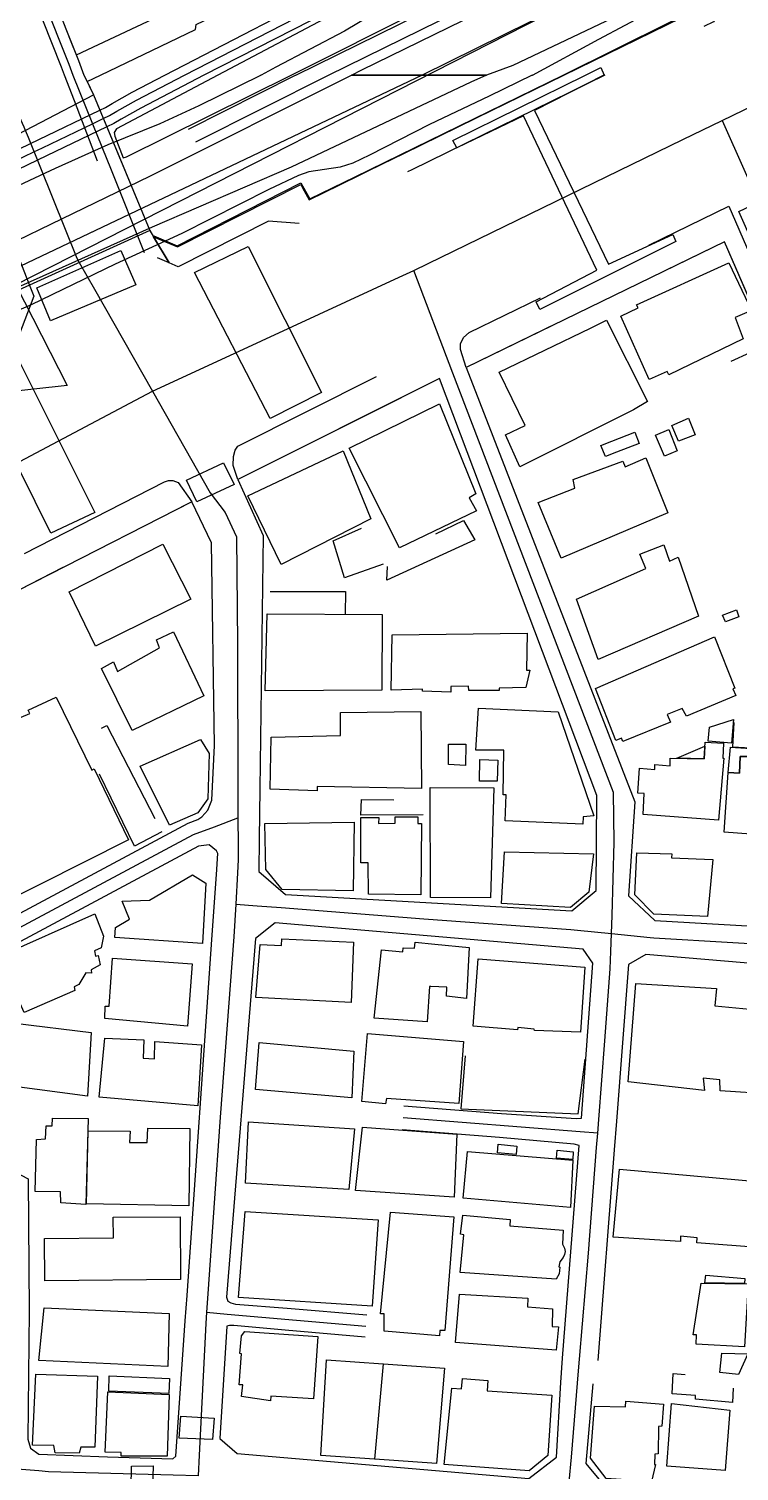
# Model space of a CAD drawing. Header units: millimetres. Extents: x 198785 to 203305, y 542885 to 545889.
# Drawn here: x 199706 to 199824.1, y 544272.1 to 544511.8 of the extents above; entities that cross this region are included whole.
import ezdxf

# ---------------------------------------------------------------- set-up
doc = ezdxf.new("R2010")
doc.units = ezdxf.units.MM
for name, pattern in [('FENCE_25K', [54.3, 28.7, -9.2, -16.4]), ('HIDDEN_BULD_25K', [28.8, 18.4, -10.4]), ('HIDDEN_IN_25K', [56.5, 36.5, -20])]:
    doc.linetypes.add(name, pattern=pattern)
for name, color, linetype in [('A0013114', 253, 'Continuous'), ('A0013117', 253, 'Continuous'), ('A0013118', 253, 'Continuous'), ('A0023214', 253, 'Continuous'), ('A0023217', 253, 'Continuous'), ('A0033324', 253, 'Continuous'), ('A0033327', 253, 'Continuous'), ('A0043325', 253, 'Continuous'), ('A0063321', 253, 'Continuous'), ('A0073340', 253, 'Continuous'), ('B0014111', 253, 'Continuous'), ('B0014112', 253, 'Continuous'), ('B0014113', 253, 'Continuous'), ('B0014116', 253, 'Continuous'), ('B0014118', 253, 'Continuous'), ('B0024120', 253, 'Continuous'), ('C0052211', 253, 'Continuous'), ('C0052212', 253, 'Continuous'), ('E0022115', 253, 'Continuous'), ('E0032111', 253, 'Continuous'), ('E0042326', 253, 'Continuous'), ('F0017111', 253, 'Continuous'), ('F0047224', 253, 'Continuous')]:
    doc.layers.add(name, color=color, linetype=linetype)

# ---------------------------------------------------------------- blocks, each defined once
blk = doc.blocks.new('E0042326')
at = {"layer": 'E0042326'}
for p, q in [((124.24, 18.72), (174.24, -0.03)), ((124.24, -0.03), (124.24, 18.72)), ((-0.76, -0.03), (124.24, -0.03)), ((174.24, -0.03), (124.24, -18.78)), ((124.24, -0.03), (124.24, -18.78))]:
    blk.add_line(p, q, dxfattribs=at)

msp = doc.modelspace()

# ---------------------------------------------------------------- linework, layer by layer
at = {"layer": 'A0013114'}
for points in [[(199646.09, 544677.29), (199714.21, 544506.58), (199715.12, 544504.16)], [(199794.9, 544504.15), (199821.78, 544517.32)], [(199715.12, 544504.16), (199715.12, 544504.16)], [(199715.12, 544504.16), (199715.66, 544503.09), (199716.71, 544500.9), (199726.09, 544478.34), (199726.73, 544477.27), (199730.67, 544475.62), (199751.19, 544485.96), (199752.56, 544483.41), (199760.84, 544487.46), (199766.12, 544490.05), (199794.9, 544504.15)], [(199794.9, 544504.15), (199794.9, 544504.15)], [(199851.38, 544361.29), (199851.74, 544407), (199845.87, 544420.53), (199843.16, 544426.8), (199821.63, 544476.44), (199778.67, 544455.56)], [(199774.22, 544453.71), (199740.73, 544436.92)], [(199733.08, 544433.24), (199614.74, 544372.82)]]:
    msp.add_lwpolyline(points, dxfattribs=at)
at = {"layer": 'A0013117'}
for points in [[(199778.67, 544455.56), (199806.72, 544383.35), (199805.66, 544367.72), (199810.03, 544363.65), (199851.38, 544361.29)], [(199740.73, 544436.92), (199744.96, 544427.62), (199744.4, 544385.53), (199744.29, 544377.22), (199744.21, 544371.78), (199748.62, 544367.97), (199796.26, 544365.24), (199800.31, 544368.66), (199800.38, 544384.43), (199774.22, 544453.71)], [(199675.73, 544349.48), (199732.47, 544379.85), (199734.05, 544380.44), (199734.76, 544380.89), (199735.73, 544381.96), (199736.42, 544383.64), (199736.84, 544392.73), (199736.37, 544426.44), (199733.08, 544433.24)], [(199661.39, 544354.76), (199660.85, 544328.44), (199661.65, 544327.5), (199662.59, 544327.08), (199677.88, 544327.07), (199694.03, 544326.9), (199705.85, 544320.69), (199706.06, 544298.74), (199705.79, 544277.44), (199706.26, 544275.96), (199707.65, 544274.96), (199719.05, 544274.52), (199729.94, 544274.17), (199730.42, 544274.62), (199731.98, 544297.09), (199732.28, 544301.31), (199736.46, 544361.24), (199737.16, 544371.31), (199737.4, 544374.77), (199737.18, 544375.23), (199735.98, 544376.21), (199734.21, 544376.01), (199678.06, 544345.96)], [(199768.33, 544332.85), (199784.53, 544331.58), (199796.96, 544330.74), (199797.87, 544330.81), (199799.72, 544356.54), (199798.11, 544358.9), (199746.91, 544363.25), (199743.67, 544360.65), (199738.83, 544301.06), (199739.05, 544300.37), (199739.54, 544300.12), (199740.33, 544299.89), (199748.92, 544299.23), (199762.17, 544298.09)], [(199851.03, 544354.38), (199808.52, 544357.99), (199805.67, 544356.34), (199803.65, 544330.29), (199803.27, 544325.52), (199800.55, 544290.51)], [(199761.86, 544294.4), (199748.6, 544295.54), (199740.08, 544296.36), (199739.36, 544296.35), (199738.88, 544296.21), (199737.72, 544277.54), (199740.59, 544275.07), (199789.09, 544270.93), (199793.71, 544274.47), (199794.43, 544286.88), (199794.67, 544290.92), (199797.44, 544326.27), (199796.63, 544326.47), (199784.22, 544327.59), (199768.02, 544328.86)], [(199799.71, 544286.65), (199798.59, 544273.42), (199801.55, 544269.82), (199845.59, 544265.59)]]:
    msp.add_lwpolyline(points, dxfattribs=at)
at = {"layer": 'A0013118'}
for points in [[(199750.34, 544504.16), (199791.59, 544524.49), (199807.97, 544533), (199812.28, 544535.81), (199816, 544538.05), (199823.12, 544541.07), (199828.5, 544543.22), (199865.86, 544561.82), (199885.56, 544571.54), (199907.57, 544582.12), (199938.73, 544597.92), (199971.52, 544614.32), (200000, 544628.6)], [(199755.78, 544504.16), (199792.68, 544522.34), (199809.19, 544530.92), (199813.56, 544533.77), (199817.09, 544535.9), (199824.04, 544538.85), (199829.48, 544541.02), (199866.93, 544559.67), (199886.61, 544569.38), (199908.64, 544579.96), (199939.81, 544595.77), (199972.6, 544612.16), (200000, 544625.91)], [(199728.6, 544504.16), (199728.61, 544504.16), (199728.61, 544504.16), (199759.65, 544520.29), (199789.81, 544536.3), (199795.13, 544540.89), (199795.72, 544541.73), (199798.03, 544546.7), (199799.96, 544548.02), (199801.2, 544549.58), (199802.63, 544552.31)], [(199798.03, 544546.7), (199777.29, 544537.95), (199754.52, 544526.97), (199733.91, 544516.93), (199713.85, 544507.48)], [(199808.48, 544543.83), (199803.51, 544543.63), (199794.53, 544534.78), (199777.54, 544525.58), (199752.81, 544513.18), (199735.09, 544504.16), (199735.08, 544504.16), (199735.08, 544504.16)], [(199717.89, 544504.16), (199733.7, 544511.75), (199733.77, 544512.59), (199777.58, 544533.51), (199794.71, 544541.94), (199795.42, 544542.04), (199795.72, 544541.73)], [(199735.08, 544504.16), (199724.6, 544498.68), (199721.35, 544496.85), (199720.11, 544496.12), (199718.94, 544495.55), (199708.93, 544490.73), (199697.73, 544485.38), (199695.77, 544484.65), (199688.41, 544481.92), (199679.23, 544478.54), (199648.18, 544467.19), (199647.42, 544467), (199646.19, 544466.62), (199644.57, 544466.27), (199641.85, 544466.12), (199638.86, 544465.67), (199634.09, 544464.76)], [(199645.55, 544470.19), (199645.67, 544469.92), (199646.61, 544469.88), (199647.29, 544470.06), (199678.19, 544481.36), (199687.37, 544484.74), (199694.68, 544487.45), (199696.56, 544488.15), (199707.63, 544493.44), (199717.78, 544498.33), (199718.7, 544498.77), (199719.85, 544499.45), (199723.17, 544501.32), (199728.6, 544504.16)], [(199715.66, 544503.09), (199717.88, 544504.16), (199717.88, 544504.16)], [(199717.88, 544504.16), (199717.89, 544504.16)], [(199732.54, 544495.17), (199750.33, 544504.16)], [(199733.76, 544493.06), (199755.78, 544504.16), (199755.78, 544504.16)], [(199750.33, 544504.15), (199750.33, 544504.15), (199750.34, 544504.16)], [(199755.78, 544504.15), (199755.78, 544504.16)], [(199829.01, 544459.41), (199822.67, 544456.54)]]:
    msp.add_lwpolyline(points, dxfattribs=at)
at = {"layer": 'A0023214'}
for points in [[(199700.03, 544504.16), (199703.93, 544497.98), (199704.37, 544497.29), (199705.14, 544495.56), (199705.38, 544494.98), (199705.86, 544493.84), (199713.95, 544473.75), (199714.37, 544473.01), (199716.88, 544468.6), (199726.53, 544451.62)], [(199821.21, 544496.61), (199828.41, 544500.12), (199832.26, 544502), (199836.66, 544504.15), (199836.66, 544504.15)], [(199726.53, 544451.62), (199735.8, 544455.9), (199767.54, 544470.56), (199769.96, 544471.68), (199772.38, 544472.86), (199814.68, 544493.43), (199821.21, 544496.61)], [(199821.21, 544496.61), (199828.87, 544479.43)], [(199497.67, 544337.04), (199526.87, 544350.77), (199566.86, 544370.28), (199570.79, 544372.19), (199574.03, 544373.79), (199602.18, 544387.6), (199604.54, 544388.76), (199607.09, 544390.03), (199658.86, 544415.79), (199717.24, 544446.71), (199726.53, 544451.62)]]:
    msp.add_lwpolyline(points, dxfattribs=at)
at = {"layer": 'A0023217'}
for points in [[(199802.82, 544361.49), (199802.92, 544364.47), (199803.3, 544376.64), (199803.14, 544384.93), (199776.45, 544454.63), (199769.96, 544471.68)], [(199726.53, 544451.62), (199736.15, 544434.71), (199738.6, 544431.46), (199740.49, 544427.41), (199740.66, 544409.64), (199740.7, 544384.65), (199740.7, 544380.7)], [(199676.9, 544347.72), (199733.34, 544377.93), (199736.82, 544379.24), (199740.7, 544380.7)], [(199740.7, 544380.7), (199740.76, 544376.23), (199740.79, 544373.73), (199740.66, 544371.55), (199740.37, 544366.35)], [(199740.37, 544366.35), (199740.05, 544360.95), (199737.8, 544330.95), (199735.67, 544300.84), (199735.51, 544298.55)], [(199740.37, 544366.35), (199743.93, 544366.09), (199747.92, 544365.79), (199771.63, 544363.91), (199796.05, 544362.16), (199797.19, 544362.05), (199802.82, 544361.49)], [(199800.54, 544328.32), (199800.72, 544330.56), (199801.74, 544343.63), (199802.63, 544355.59), (199802.73, 544358.5), (199802.82, 544361.49)], [(199802.82, 544361.49), (199809.28, 544360.84), (199809.88, 544360.78), (199849.27, 544358.42), (199851.23, 544358.26), (199858.63, 544357.65), (199865.84, 544357.06), (199868.18, 544356.86), (199912.59, 544353.58), (199918.24, 544353.31)], [(199800.54, 544328.32), (199797.65, 544328.54), (199768.18, 544330.85)], [(199795.46, 544266.99), (199795.79, 544270.33), (199796.19, 544274.44), (199797.2, 544286.76), (199797.37, 544288.79), (199797.53, 544290.72), (199798.99, 544308.37), (199800.35, 544325.9), (199800.54, 544328.32)], [(199735.51, 544298.55), (199735.41, 544296.65), (199734.3, 544274.8), (199734.13, 544271.34)], [(199735.51, 544298.55), (199738.96, 544298.24), (199762.01, 544296.24)], [(199734.13, 544271.34), (199729.95, 544271.46), (199709.27, 544272.04), (199707.67, 544272.17), (199703.33, 544272.52)]]:
    msp.add_lwpolyline(points, dxfattribs=at)
at = {"layer": 'A0033324', "linetype": 'HIDDEN_IN_25K', "flags": 128}
for points in [[(199711.91, 544504.16), (199711.42, 544505.5), (199643.19, 544676.46), (199640.4, 544692.22), (199634.18, 544707.45), (199632.19, 544711.47), (199631.93, 544714.48), (199633.79, 544718.1), (199633.63, 544717.09), (199634.89, 544712.8), (199636.91, 544708.68), (199643.3, 544693.06), (199646.09, 544677.29), (199714.21, 544506.58), (199715.12, 544504.16), (199715.12, 544504.16)], [(199794.9, 544504.15), (199794.9, 544504.15), (199800.74, 544507.01), (199817.98, 544515.46), (199821.78, 544517.32), (199821.54, 544516.51), (199821.46, 544516.17), (199821.42, 544515.91), (199820.97, 544514.97), (199819.77, 544513), (199801.71, 544504.15), (199801.71, 544504.15)], [(199715.12, 544504.16), (199715.66, 544503.09), (199716.01, 544502.36), (199716.71, 544500.9), (199717.78, 544498.33), (199718.94, 544495.55), (199726.09, 544478.34), (199726.73, 544477.27), (199729.32, 544472.93), (199723.1, 544475.54), (199722.51, 544476.53), (199713.56, 544499.87), (199711.91, 544504.16), (199711.91, 544504.16)], [(199801.71, 544504.15), (199769.64, 544488.43), (199763.5, 544485.43), (199758.99, 544483.22), (199751.29, 544479.44), (199745.8, 544479.87), (199730.78, 544472.31), (199729.32, 544472.93), (199726.73, 544477.27), (199730.67, 544475.62), (199732.71, 544476.65), (199751.19, 544485.96), (199752.56, 544483.41), (199757.67, 544485.91), (199758.69, 544486.41), (199762.95, 544488.5), (199768.32, 544491.13), (199794.9, 544504.15)], [(199502.04, 544355.17), (199499.98, 544354.79), (199498.65, 544354.79), (199495.9, 544355.61), (199497.13, 544356.09), (199544.59, 544379.61), (199583.02, 544398.48), (199616.76, 544415.12), (199667.44, 544440.42), (199666.3, 544443.08), (199701, 544460.52), (199703.08, 544466.02), (199702.44, 544467.59), (199695.77, 544484.65), (199697.73, 544485.38), (199699.44, 544486.2), (199699.82, 544485.27), (199706.15, 544469.08), (199706.83, 544467.43), (199703.39, 544458.37), (199674.14, 544443.62), (199671.31, 544439), (199618.09, 544412.44), (199584.34, 544395.79), (199545.91, 544376.92), (199502.04, 544355.17)], [(199822.33, 544482.35), (199854.75, 544407.62), (199854.39, 544362.86), (199854.14, 544361.81), (199853.56, 544361.44), (199851.38, 544361.29), (199851.74, 544407), (199821.63, 544476.44), (199778.67, 544455.56), (199777.75, 544458.53), (199777.75, 544459.51), (199778.24, 544460.54), (199779.15, 544461.35), (199822.33, 544482.35)], [(199745.05, 544439.08), (199740.73, 544436.92), (199739.94, 544439.28), (199739.98, 544440.79), (199740.29, 544441.82), (199740.72, 544442.5), (199769.83, 544457.1), (199770.34, 544457.25), (199770.96, 544457.28), (199771.74, 544457.08), (199774.22, 544453.71), (199745.05, 544439.08)], [(199619.25, 544375.12), (199614.74, 544372.82), (199613.66, 544375.33), (199613.43, 544376.23), (199613.52, 544376.97), (199614.07, 544377.84), (199614.87, 544378.5), (199728.54, 544436.53), (199729.17, 544436.75), (199729.91, 544436.75), (199730.83, 544436.42), (199733.08, 544433.24), (199619.25, 544375.12)]]:
    msp.add_lwpolyline(points, dxfattribs=at)
at = {"layer": 'A0033327'}
for points in [[(199632.05, 544714.7), (199635.36, 544707.98), (199641.65, 544692.58), (199644.44, 544676.82), (199712.63, 544505.96), (199713.3, 544504.16), (199713.3, 544504.16)], [(199731.85, 544504.16), (199756.23, 544516.73), (199792.17, 544535.54), (199794.58, 544537.61), (199802.03, 544544.96), (199811.17, 544552.84)], [(199713.3, 544504.16), (199716.56, 544496.07)], [(199716.56, 544496.07), (199718.36, 544496.94), (199719.4, 544497.44), (199720.6, 544498.15), (199723.88, 544500), (199731.85, 544504.16), (199731.85, 544504.16)], [(199636.5, 544469.04), (199640.61, 544467.99), (199642, 544467.63), (199644.37, 544467.76), (199645.81, 544468.08), (199647.02, 544468.44), (199647.73, 544468.63), (199678.71, 544479.95), (199685.27, 544482.36), (199687.89, 544483.33), (199695.22, 544486.05), (199697.14, 544486.76), (199706.84, 544491.4), (199708.28, 544492.08), (199716.56, 544496.07)], [(199716.56, 544496.07), (199719.64, 544488.42), (199725.16, 544474.68)]]:
    msp.add_lwpolyline(points, dxfattribs=at)
at = {"layer": 'A0043325'}
for points in [[(199833.87, 544479.5), (199826.37, 544476.09), (199823.99, 544481.49), (199831.37, 544484.97), (199833.87, 544479.5)], [(199723.79, 544469.32), (199709.61, 544463.3), (199707.29, 544468.81), (199721.3, 544474.99), (199723.79, 544469.32)], [(199754.62, 544451.4), (199746.08, 544447.09), (199733.5, 544471.34), (199742.46, 544475.67), (199754.62, 544451.4)], [(199716.94, 544431.44), (199709.62, 544428.05), (199696.6, 544454.2), (199703.88, 544457.6), (199716.94, 544431.44)], [(199740.12, 544436.13), (199733.89, 544433.21), (199732.18, 544436.81), (199738.33, 544439.71), (199740.12, 544436.13)], [(199736.78, 544280.91), (199736.51, 544277.36), (199730.95, 544277.61), (199731.22, 544281.25), (199736.78, 544280.91)], [(199726.66, 544272.99), (199726.56, 544269.37), (199722.98, 544269.38), (199723.03, 544272.96), (199726.66, 544272.99)]]:
    msp.add_lwpolyline(points, dxfattribs=at)
at = {"layer": 'A0063321'}
for points in [[(199798.51, 544504.15), (199801.07, 544505.41), (199801.61, 544504.16), (199801.58, 544504.15), (199801.58, 544504.15)], [(199801.58, 544504.15), (199790.01, 544498.29), (199802.34, 544472.73), (199813.03, 544477.64), (199813.54, 544476.48), (199790.91, 544465.19), (199790.32, 544466.45), (199800.4, 544471.72), (199788.21, 544497.38), (199777.14, 544492.07), (199776.47, 544493.31), (199798.51, 544504.15), (199798.51, 544504.15)]]:
    msp.add_lwpolyline(points, dxfattribs=at)
at = {"layer": 'A0073340'}
msp.add_lwpolyline([(199726.09, 544478.34), (199702.44, 544467.59), (199694.05, 544489.06), (199716.71, 544500.9), (199726.09, 544478.34)], dxfattribs=at)
at = {"layer": 'B0014111'}
for points in [[(199824.72, 544460.34), (199812.35, 544454.35), (199812.06, 544454.9), (199809.11, 544453.54), (199804.36, 544464.09), (199807.26, 544465.45), (199807, 544465.95), (199822.36, 544472.97), (199826.08, 544465.01), (199823.39, 544463.87), (199824.72, 544460.34)], [(199806.47, 544448.53), (199787.62, 544439.04), (199785.22, 544444.38), (199788.47, 544445.93), (199784.16, 544454.77), (199799.36, 544462.08), (199801.98, 544463.4), (199808.84, 544449.88), (199806.47, 544448.53)], [(199780.38, 544431.76), (199767.6, 544425.57), (199759.23, 544442.13), (199774.24, 544449.5), (199780.26, 544434.56), (199779.19, 544433.9), (199780.38, 544431.76)], [(199762.81, 544430.38), (199747.95, 544422.83), (199742.39, 544434.23), (199758.22, 544441.68), (199762.81, 544430.38)], [(199808.54, 544440.53), (199812.18, 544431.41), (199794.45, 544423.85), (199790.64, 544433.13), (199796.73, 544435.52), (199796.44, 544436.92), (199804.72, 544439.98), (199805.08, 544439.07), (199808.54, 544440.53)], [(199732.89, 544417.07), (199717.07, 544409.26), (199712.66, 544418.28), (199728.25, 544426.21), (199732.89, 544417.07)], [(199811.55, 544426.06), (199812.47, 544423.38), (199813.91, 544424.01), (199817.28, 544414.22), (199800.61, 544407), (199797.01, 544417.04), (199808.56, 544422.16), (199807.52, 544424.51), (199811.55, 544426.06)], [(199764.7, 544414.53), (199764.65, 544401.92), (199745.28, 544401.83), (199745.61, 544414.61), (199764.7, 544414.53)], [(199730.02, 544411.62), (199735.06, 544400.96), (199723.14, 544395.2), (199718.04, 544405.55), (199720.03, 544406.61), (199720.71, 544405.03), (199727.71, 544408.95), (199727.2, 544410.27), (199730.02, 544411.62)], [(199710.51, 544400.78), (199716.43, 544388.63), (199716.86, 544388.86), (199722.54, 544377.07), (199685.62, 544358.49), (199677.78, 544371.82), (199672.21, 544381.3), (199676.29, 544383.18), (199675.99, 544383.78), (199680.84, 544386.2), (199680.14, 544387.67), (199695.33, 544394.99), (199695.83, 544393.75), (199706.12, 544398.06), (199705.86, 544398.59), (199710.51, 544400.78)], [(199771.15, 544398.41), (199771.25, 544385.6), (199753.93, 544385.89), (199753.89, 544385.19), (199746.09, 544385.45), (199746.29, 544394.1), (199757.79, 544394.37), (199757.76, 544398.24), (199771.15, 544398.41)], [(199798.14, 544380.88), (199798.09, 544379.66), (199785.16, 544380.21), (199785.34, 544384.51), (199784.8, 544384.52), (199784.93, 544391.93), (199780.27, 544391.98), (199780.74, 544398.92), (199793.97, 544398.3), (199799.87, 544381.02), (199798.14, 544380.88)], [(199734.09, 544381.54), (199729.39, 544379.5), (199724.47, 544389.29), (199734.51, 544393.71), (199735.96, 544391.4), (199735.71, 544383.88), (199734.09, 544381.54)], [(199821.5, 544390.6), (199820.63, 544380.3), (199808.07, 544381.28), (199808.26, 544384.76), (199807.22, 544384.81), (199807.48, 544388.95), (199810.01, 544388.75), (199810.01, 544389.58), (199812.56, 544389.36), (199812.59, 544390.61), (199818.25, 544390.49), (199818.39, 544393.3), (199821.45, 544393.11), (199821.33, 544390.61), (199821.5, 544390.6)], [(199832.05, 544390.93), (199831.14, 544377.62), (199821.58, 544378.34), (199822.23, 544388.27), (199824.11, 544388.12), (199824.24, 544390.89), (199826.85, 544390.87), (199827.02, 544394.5), (199832.09, 544394.17), (199831.78, 544390.97), (199832.05, 544390.93)], [(199783.25, 544385.71), (199782.73, 544367.41), (199772.77, 544367.45), (199772.69, 544385.73), (199783.25, 544385.71)], [(199770.63, 544380.86), (199770.63, 544379.79), (199771.26, 544379.76), (199771.13, 544367.92), (199762.44, 544368.02), (199762.4, 544373.23), (199761.14, 544373.24), (199761.16, 544380.79), (199764.14, 544380.79), (199764.1, 544379.76), (199766.87, 544379.85), (199766.88, 544380.86), (199770.63, 544380.86)], [(199760.08, 544379.97), (199759.9, 544368.56), (199748.09, 544368.81), (199745.37, 544372.15), (199745.2, 544379.79), (199760.08, 544379.97)], [(199799.07, 544368.38), (199796.04, 544365.82), (199784.53, 544366.49), (199785.07, 544375.04), (199799.83, 544374.74), (199799.07, 544368.38)], [(199819.66, 544373.77), (199818.81, 544364.33), (199809.89, 544364.69), (199806.72, 544367.93), (199807.07, 544374.92), (199812.84, 544374.71), (199812.81, 544374.05), (199819.66, 544373.77)], [(199735.39, 544369.83), (199734.84, 544359.83), (199720.26, 544360.81), (199720.39, 544362.48), (199722.71, 544363.88), (199721.52, 544366.86), (199726.03, 544367.02), (199733.19, 544371.25), (199735.39, 544369.83)], [(199759.95, 544360.07), (199759.57, 544350), (199743.7, 544350.85), (199744.45, 544359.65), (199747.99, 544359.5), (199748.01, 544360.62), (199759.95, 544360.07)], [(199779.19, 544359.17), (199778.72, 544350.7), (199775.39, 544351.08), (199775.45, 544352.57), (199772.81, 544352.68), (199772.6, 544352.69), (199772.22, 544346.81), (199763.41, 544347.4), (199764.59, 544358.77), (199768.13, 544358.44), (199768.18, 544359.1), (199770.08, 544359.04), (199770.21, 544360.02), (199773.47, 544359.71), (199779.19, 544359.17)], [(199733.12, 544356.45), (199732.35, 544346.08), (199718.59, 544347.35), (199718.68, 544349.42), (199719.31, 544349.43), (199719.87, 544357.38), (199733.12, 544356.45)], [(199825.56, 544303.27), (199824.94, 544292.79), (199816.91, 544293.23), (199816.95, 544294.78), (199816.41, 544294.79), (199817.75, 544303.39), (199825.56, 544303.27)], [(199729.33, 544298.34), (199729.1, 544289.54), (199707.65, 544290.49), (199708.54, 544299.25), (199729.33, 544298.34)], [(199754.04, 544294.53), (199753.3, 544284.14), (199746.22, 544284.6), (199746.16, 544283.8), (199741.35, 544284.54), (199741.53, 544286.49), (199740.96, 544286.5), (199741.33, 544291.63), (199741.07, 544291.67), (199741.32, 544294.6), (199741.91, 544295.31), (199754.04, 544294.53)], [(199729.37, 544287.54), (199729.26, 544285.06), (199719.3, 544285.4), (199719.33, 544287.99), (199729.37, 544287.54)], [(199782.28, 544287.22), (199782.16, 544285.5), (199792.89, 544284.75), (199792.24, 544274.71), (199789.17, 544272.2), (199775.03, 544273.25), (199776.27, 544285.91), (199777.88, 544285.79), (199778.04, 544287.53), (199782.28, 544287.22)], [(199729.3, 544284.89), (199728.97, 544274.6), (199721.34, 544274.6), (199721.32, 544275.25), (199718.65, 544275.26), (199719.14, 544285.3), (199729.3, 544284.89)], [(199811.46, 544283.25), (199811.22, 544279.59), (199810.65, 544279.57), (199810.58, 544275.01), (199810.03, 544274.97), (199810, 544273.25), (199810.17, 544273.25), (199809.5, 544270.42), (199801.95, 544270.9), (199799.36, 544274.26), (199799.98, 544282.95), (199805.14, 544282.8), (199805.19, 544283.78), (199811.46, 544283.25)], [(199822.51, 544282.28), (199821.75, 544272.21), (199812.04, 544272.93), (199812.82, 544283.39), (199822.51, 544282.28)]]:
    msp.add_lwpolyline(points, dxfattribs=at)
at = {"layer": 'B0014112'}
msp.add_lwpolyline([(199731.21, 544303.98), (199708.65, 544303.78), (199708.59, 544310.81), (199720.04, 544310.91), (199720.01, 544314.36), (199731.12, 544314.41), (199731.21, 544303.98)], dxfattribs=at)
at = {"layer": 'B0014113'}
for points in [[(199789.25, 544405.25), (199788.6, 544402.35), (199784.17, 544402.26), (199784.15, 544401.88), (199779.13, 544401.85), (199779.04, 544402.6), (199776.13, 544402.55), (199776.12, 544401.61), (199771.4, 544401.78), (199771.39, 544402.09), (199766.19, 544401.92), (199766.37, 544411.1), (199788.79, 544411.42), (199788.73, 544405.25), (199789.25, 544405.25)], [(199823.51, 544401.04), (199815.3, 544397.61), (199814.58, 544398.86), (199812.06, 544397.89), (199812.65, 544396.61), (199804.74, 544393.39), (199804.51, 544393.97), (199803.54, 544393.58), (199800.15, 544402.22), (199819.94, 544410.81), (199823.31, 544402.25), (199823.01, 544402.16), (199823.51, 544401.04)], [(199716.89, 544358.63), (199717.05, 544357.71), (199717.48, 544357.83), (199717.84, 544356.29), (199716.36, 544355.44), (199716.41, 544354.88), (199715.46, 544354.95), (199714.3, 544353.02), (199713.54, 544352.61), (199713.62, 544351.99), (199705.19, 544348.34), (199700.97, 544357.64), (199716.97, 544364.73), (199718.41, 544361.03), (199718, 544359.09), (199716.89, 544358.63)], [(199798.42, 544355.91), (199797.66, 544345.08), (199790.02, 544345.34), (199789.98, 544345.6), (199787.24, 544345.88), (199787.22, 544345.49), (199779.83, 544346.08), (199780.65, 544357.27), (199798.42, 544355.91)], [(199830.47, 544348.49), (199829.83, 544335.64), (199829.57, 544335.69), (199829.35, 544334.79), (199820.87, 544335.32), (199820.85, 544337.19), (199818.05, 544337.43), (199818.31, 544335.38), (199805.61, 544336.85), (199806.87, 544353.16), (199820.31, 544352.36), (199820, 544349.45), (199830.47, 544348.49)], [(199716.36, 544345.03), (199715.74, 544334.43), (199702.75, 544336.16), (199703.66, 544346.57), (199716.36, 544345.03)], [(199778.22, 544343.54), (199777.44, 544333.23), (199765.44, 544334.06), (199765.26, 544333.19), (199761.36, 544333.59), (199762.3, 544344.84), (199778.22, 544343.54)], [(199724.99, 544340.77), (199726.85, 544340.68), (199726.93, 544343.52), (199734.69, 544342.96), (199734.09, 544332.83), (199717.7, 544334.27), (199718.62, 544344.11), (199725.11, 544343.84), (199724.99, 544340.77)], [(199759.99, 544341.91), (199759.67, 544334.2), (199743.64, 544335.57), (199744.28, 544343.36), (199759.99, 544341.91)], [(199715.82, 544330.76), (199715.46, 544316.47), (199711.28, 544316.73), (199711.22, 544318.57), (199707.06, 544318.63), (199707.26, 544327.25), (199708.76, 544327.36), (199708.84, 544329.54), (199709.85, 544329.54), (199709.92, 544330.81), (199715.82, 544330.76)], [(199760.12, 544329.03), (199759.19, 544318.92), (199741.98, 544319.99), (199742.51, 544330.17), (199760.12, 544329.03)], [(199732.77, 544329.06), (199732.55, 544316.22), (199715.56, 544316.53), (199715.83, 544328.68), (199722.8, 544328.63), (199722.71, 544326.75), (199725.64, 544326.77), (199725.74, 544329.15), (199732.77, 544329.06)], [(199777.14, 544328.13), (199776.69, 544317.64), (199760.29, 544318.75), (199761.47, 544329.31), (199777.14, 544328.13)], [(199796.41, 544323.8), (199796, 544315.93), (199778.19, 544317.47), (199778.87, 544325.25), (199796.41, 544323.8)], [(199828.26, 544320.14), (199827.86, 544309.25), (199817.03, 544310.08), (199817.07, 544310.91), (199814.32, 544311.17), (199814.3, 544310.27), (199803.09, 544311.04), (199804.18, 544322.31), (199828.26, 544320.14)], [(199764.05, 544313.9), (199763.06, 544299.52), (199740.85, 544300.97), (199741.92, 544315.29), (199764.05, 544313.9)], [(199776.63, 544314.41), (199775.11, 544295.51), (199774.32, 544295.52), (199774.27, 544294.63), (199765.02, 544295.41), (199765.06, 544298.26), (199764.44, 544298.27), (199766.08, 544315.15), (199776.63, 544314.41)], [(199794.16, 544304.93), (199793.64, 544304.04), (199777.67, 544305.15), (199778.28, 544311.4), (199777.75, 544311.51), (199778.1, 544314.65), (199786.01, 544313.94), (199785.96, 544312.92), (199794.8, 544312.17), (199794.68, 544309.84), (199795.02, 544309.21), (199795.12, 544308.62), (199795.02, 544308.11), (199794.8, 544307.63), (199794.23, 544306.9), (199794.08, 544306.08), (199794.26, 544306.01), (199794.16, 544304.93)], [(199794.01, 544296.13), (199793.61, 544292.21), (199776.91, 544293.51), (199777.56, 544301.54), (199788.94, 544300.85), (199788.89, 544299.43), (199793.05, 544299.13), (199792.95, 544296.15), (199794.01, 544296.13)], [(199764.87, 544289.95), (199763.42, 544274.12), (199754.51, 544274.74), (199755.48, 544290.62), (199764.87, 544289.95)], [(199775.08, 544289.23), (199773.74, 544273.41), (199763.52, 544274.12), (199764.91, 544289.95), (199775.08, 544289.23)], [(199717.39, 544287.89), (199716.95, 544276.12), (199714.64, 544276.14), (199714.36, 544275.09), (199710.34, 544275.16), (199710.13, 544276.41), (199706.57, 544276.43), (199707.12, 544288.22), (199717.39, 544287.89)]]:
    msp.add_lwpolyline(points, dxfattribs=at)
at = {"layer": 'B0014116', "linetype": 'HIDDEN_BULD_25K', "flags": 128}
for points in [[(199803.68, 544441.48), (199801.81, 544440.76), (199801.05, 544442.59), (199802.9, 544443.32), (199806.73, 544444.83), (199807.41, 544442.91), (199803.68, 544441.48)], [(199764.87, 544422.87), (199758.45, 544420.6), (199756.59, 544426.76), (199761.5, 544428.97), (199763.32, 544427.83), (199764.87, 544422.87)], [(199780.14, 544426.94), (199765.47, 544420.23), (199765.68, 544424.06), (199778.25, 544430.15), (199780.14, 544426.94)], [(199823.09, 544397.04), (199822.8, 544393.14), (199818.88, 544393.44), (199819.11, 544395.79), (199823.09, 544397.04)], [(199832.77, 544396.58), (199832.57, 544394.08), (199832.09, 544394.18), (199827.02, 544394.51), (199826.9, 544392.21), (199822.98, 544392.46), (199823.27, 544397.31), (199832.77, 544396.58)], [(199728.07, 544378.37), (199723.53, 544376), (199714.79, 544394), (199718.96, 544396.06), (199728.07, 544378.37)], [(199778.64, 544392.93), (199778.54, 544389.41), (199775.72, 544389.6), (199775.72, 544392.94), (199778.64, 544392.93)], [(199818.34, 544392.64), (199818.24, 544390.5), (199813.67, 544390.65), (199818.34, 544392.64)], [(199826.9, 544392.19), (199826.85, 544390.88), (199824.23, 544390.9), (199824.09, 544388.13), (199822.23, 544388.27), (199822.62, 544392.46), (199826.9, 544392.19)], [(199783.92, 544390.3), (199783.83, 544386.82), (199780.89, 544386.83), (199780.95, 544390.39), (199783.92, 544390.3)], [(199771.51, 544381.22), (199761.15, 544381.13), (199761.26, 544383.76), (199771.58, 544383.68), (199771.51, 544381.22)], [(199787.07, 544326.15), (199786.96, 544324.76), (199783.89, 544325.03), (199784.01, 544326.48), (199787.07, 544326.15)], [(199796.46, 544325.22), (199796.39, 544323.94), (199793.69, 544324.17), (199793.78, 544325.47), (199796.46, 544325.22)], [(199825.01, 544304.13), (199824.95, 544303.33), (199818.36, 544303.44), (199818.5, 544304.72), (199825.01, 544304.13)], [(199825.51, 544291.6), (199823.95, 544288.2), (199820.85, 544288.51), (199821.15, 544291.75), (199825.51, 544291.6)], [(199823.06, 544285.91), (199822.93, 544283.56), (199816.78, 544284.09), (199816.81, 544284.72), (199812.92, 544284.99), (199813.09, 544288.35), (199819.21, 544287.8), (199819.22, 544286.31), (199823.06, 544285.91)]]:
    msp.add_lwpolyline(points, dxfattribs=at)
at = {"layer": 'B0014118', "linetype": 'HIDDEN_BULD_25K', "flags": 128}
for points in [[(199813.77, 544441.72), (199811.62, 544440.82), (199810.15, 544444.29), (199812.34, 544445.24), (199813.77, 544441.72)], [(199816.72, 544444.37), (199813.96, 544443.31), (199812.87, 544445.92), (199815.64, 544447.13), (199816.72, 544444.37)], [(199824.02, 544414.09), (199821.81, 544413.26), (199821.28, 544414.42), (199823.59, 544415.28), (199824.02, 544414.09)]]:
    msp.add_lwpolyline(points, dxfattribs=at)
at = {"layer": 'B0024120', "linetype": 'FENCE_25K', "flags": 128}
msp.add_lwpolyline([(199777.8, 544332.37), (199797.3, 544331.49), (199798.74, 544342.86), (199778.75, 544344.39), (199777.8, 544332.37)], dxfattribs=at)
at = {"layer": 'C0052211'}
for points in [[(199808.58, 544543.02), (199808.06, 544543.39), (199805.28, 544543.41), (199804.02, 544543.22), (199796.29, 544535.43), (199795.17, 544534.71), (199737.41, 544504.16)], [(199794.79, 544504.15), (199821.34, 544517.4)], [(199737.4, 544504.16), (199720.54, 544495.24), (199720.16, 544494.64), (199720.27, 544494.03)], [(199726.77, 544477.45), (199730.66, 544475.76), (199751.22, 544486.23), (199752.68, 544483.59), (199760.22, 544487.25), (199794.78, 544504.15)], [(199737.41, 544504.16), (199737.4, 544504.16), (199737.4, 544504.16)], [(199794.78, 544504.15), (199794.78, 544504.15), (199794.79, 544504.15)]]:
    msp.add_lwpolyline(points, dxfattribs=at)
at = {"layer": 'C0052212'}
for points in [[(199749.6, 544504.16), (199793.11, 544526.03), (199805.24, 544531.98), (199809.61, 544534.7), (199809.94, 544535.84), (199809.98, 544537.21), (199809.71, 544539.76), (199808.58, 544543.02)], [(199720.27, 544494.03), (199721.68, 544490.42), (199722.24, 544490.58), (199749.59, 544504.16)], [(199749.59, 544504.15), (199749.59, 544504.15), (199749.6, 544504.16)]]:
    msp.add_lwpolyline(points, dxfattribs=at)
at = {"layer": 'E0022115'}
for points in [[(200000, 544617.1), (199771.36, 544504.15), (199771.35, 544504.15)], [(199771.35, 544504.15), (199771.35, 544504.15), (199661.54, 544451.93), (199571.74, 544410.94), (199508.38, 544391.59), (199482.05, 544386.89), (199465.31, 544386.85), (199455.26, 544387.32), (199449.17, 544388.14), (199441.24, 544390.81), (199380.35, 544414.61), (199296.92, 544447.36), (199276.45, 544452.9), (199261.57, 544455.5), (199251.04, 544456.49), (199244.36, 544456.49), (199234.72, 544454.96), (199205.62, 544446.96)]]:
    msp.add_lwpolyline(points, dxfattribs=at)
at = {"layer": 'E0032111'}
for points in [[(200000, 544609.33), (199948.59, 544582.84), (199786.45, 544505.73), (199782.07, 544504.15), (199759.62, 544504.15), (199761.31, 544505.01), (199861.96, 544554.25), (199939.59, 544593.78), (200000, 544625.28)], [(199782.07, 544504.15), (199779.46, 544502.96), (199749.56, 544488.87), (199726.46, 544478.89), (199701.41, 544467.65), (199654.35, 544441.73), (199594.63, 544413.76), (199559.29, 544400.68), (199519.61, 544389.33), (199479.37, 544380.25), (199471.79, 544379.77), (199463.08, 544380), (199450.64, 544381.21), (199443.62, 544383.47), (199415.55, 544396.8), (199372.71, 544413.15), (199329.52, 544430.05), (199297.55, 544442.87), (199280.82, 544447.5), (199266.39, 544449.96), (199251.63, 544451.04), (199242.72, 544450.97), (199227.92, 544448.55), (199216.08, 544445.69)], [(199687.54, 544468.71), (199726.19, 544487.4), (199759.62, 544504.16)], [(199759.62, 544504.15), (199759.62, 544504.15), (199782.07, 544504.15), (199782.07, 544504.15)]]:
    msp.add_lwpolyline(points, dxfattribs=at)
at = {"layer": 'F0017111', "elevation": 10}
for points in [[(200000, 544630.05), (199980.74, 544619.56), (199903.58, 544582.29), (199829.48, 544547.05), (199810.56, 544537.81), (199793.09, 544529.17), (199782.91, 544524.49), (199772.43, 544519.81), (199758.43, 544511.43), (199747.05, 544505.48), (199744.61, 544504.16), (199744.61, 544504.15)], [(199789.69, 544504.15), (199789.69, 544504.15), (199800.71, 544510.14), (199809.46, 544514.8), (199913.62, 544565.79), (199949.12, 544582.39), (199953.19, 544584.15), (199981.16, 544598.36), (200000, 544609.04)], [(199496.16, 544403.35), (199509.2, 544406.65), (199519.37, 544409.49), (199538.25, 544415.24), (199546.9, 544418.03), (199563.01, 544423.3), (199572.74, 544426.75), (199580.97, 544429.97), (199593.61, 544435.47), (199618.25, 544446.29), (199633.47, 544453.39), (199642.21, 544457.03), (199649.27, 544460.1), (199667.84, 544468.61), (199685.39, 544477.01), (199710.41, 544488.67), (199719.19, 544492.64), (199727.79, 544496.13), (199734.29, 544499.08), (199744.56, 544504.13)], [(199789.65, 544504.13), (199782.52, 544500.68), (199772.56, 544495.95), (199762.6, 544490.85), (199759.81, 544489.5), (199757.71, 544488.85), (199752.5, 544488.06), (199750.81, 544487.49), (199745.88, 544485.15), (199731.44, 544477.83), (199720.34, 544472.72), (199706.38, 544465.98), (199702.18, 544464.12)], [(199744.61, 544504.16), (199744.56, 544504.13)], [(199789.65, 544504.13), (199789.69, 544504.15)]]:
    msp.add_lwpolyline(points, dxfattribs=at)
at = {"layer": 'F0047224'}
msp.add_lwpolyline([(199746.12, 544418.32), (199758.61, 544418.31), (199758.58, 544414.56)], dxfattribs=at)

# ---------------------------------------------------------------- block references
at = {"layer": 'E0042326', "rotation": 206.9999999999999}
msp.add_blockref('E0042326', (199814.54, 544525.67), dxfattribs=at)

doc.saveas('drawing.dxf')
